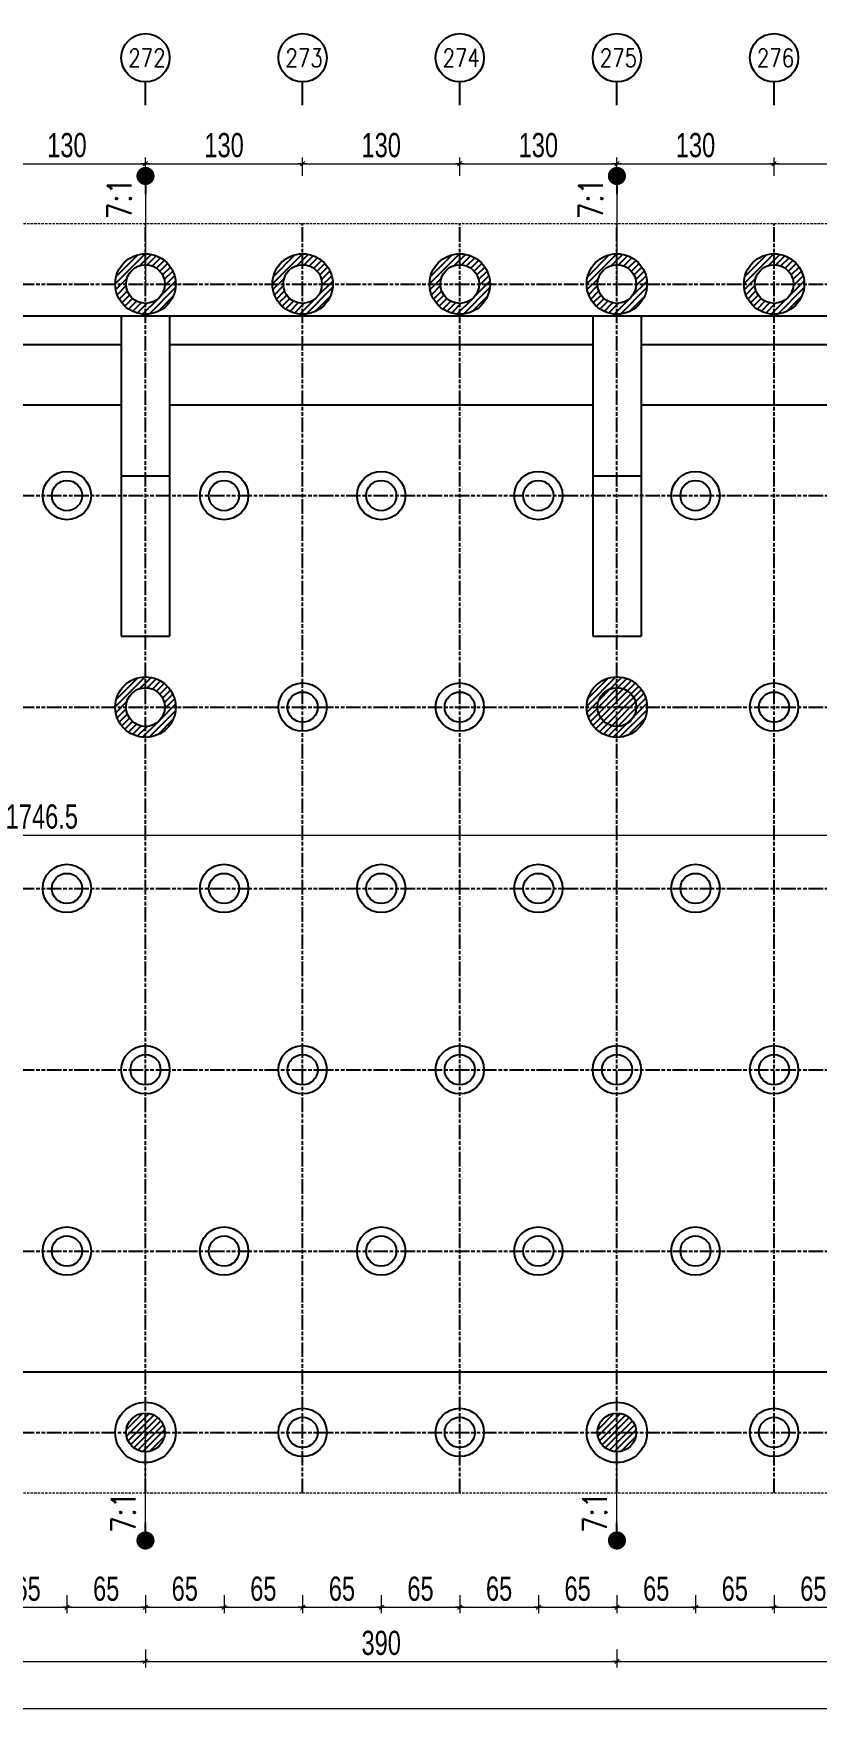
# Model space of a CAD drawing. Header units: inches. Extents: x -1640460 to 2672754, y -1012 to 1209503.
# Drawn here: x 10291 to 10939, y 136 to 1527 of the extents above; entities that cross this region are included whole.
import ezdxf

# ---------------------------------------------------------------- set-up
doc = ezdxf.new("R2010")
doc.units = ezdxf.units.IN
doc.header["$MEASUREMENT"] = 0
doc.linetypes.add('ACAD_ISO09W100', pattern=[45, 24, -3, 6, -3, 6, -3])
doc.linetypes.add('HIDDEN', pattern=[0.375, 0.25, -0.125])
doc.layers.add('DIM', color=177, linetype='Continuous', lineweight=20)
doc.layers.add('THAY1', color=9, linetype='Continuous', lineweight=20)
for name, color, linetype in [('Kich thuoc', 4, 'Continuous'), ('Text', 2, 'Continuous'), ('Tim', 8, 'ACAD_ISO09W100')]:
    doc.layers.add(name, color=color, linetype=linetype)
doc.styles.add('KICH_THUOC', font='vnsimli.shx', dxfattribs={"width": 0.8})
doc.styles.add('TXTDIM', font='VNARIAL.TTF', dxfattribs={"width": 0.7})
doc.dimstyles.new('DIM10', dxfattribs={"dimscale": 10, "dimtxt": 2, "dimasz": 0.3, "dimexe": 0.5, "dimexo": 0.5, "dimgap": 0.5, "dimtad": 1, "dimdec": 0, "dimzin": 12, "dimdsep": 46, "dimtxsty": 'TXTDIM', "dimblk": 'SLASH', "dimcen": 1.5, "dimclrd": 1, "dimclre": 256, "dimclrt": 2, "dimadec": 0, "dimazin": 0, "dimtfac": 1, "dimtdec": 0, "dimtix": 1, "dimtmove": 0, "dimatfit": 3, "dimldrblk": 'DOT', "dimfxl": 1, "dimfxlon": 1, "dimtolj": 1, "dimtzin": 0, "dimlwd": 9, "dimlwe": 9, "dimarcsym": 1})
pattern_1 = [(45, (9898.125167866481, 0), (-2.651650429449553, 2.651650429449553), [])]

# ---------------------------------------------------------------- blocks, each defined once
blk = doc.blocks.new('SLASH')
at = {"layer": 'DIM', "color": 16}
blk.add_line((-1.2, 0), (1.2, 0), dxfattribs=at)
at = {"layer": 'DIM', "color": 16, "linetype": 'Continuous'}
blk.add_line((-0.6, -0.6), (0.6, 0.6), dxfattribs=at)
blk = doc.blocks.new('*D456')
at = {"layer": 'Defpoints', "color": 0}
for p in [(10253.50110329443, 319.4343528143809), (10318.50110329443, 319.4343528143809), (10318.50110329443, 224.8443050668575)]:
    blk.add_point(p, dxfattribs=at)
at = {"layer": 'Kich thuoc', "lineweight": 9}
for p, q in [((10253.50110329443, 234.8443050668575), (10253.50110329443, 219.8443050668575)), ((10318.50110329443, 234.8443050668575), (10318.50110329443, 219.8443050668575))]:
    blk.add_line(p, q, dxfattribs=at)
at = {"layer": 'Kich thuoc', "color": 1, "lineweight": 9}
blk.add_line((10256.50110329443, 224.8443050668575), (10315.50110329443, 224.8443050668575), dxfattribs=at)
at = {"layer": 'Kich thuoc', "color": 1, "lineweight": 9, "xscale": 3, "yscale": 3, "zscale": 3, "rotation": 180}
blk.add_blockref('SLASH', (10253.50110329443, 224.8443050668575), dxfattribs=at)
at = {"layer": 'Kich thuoc', "color": 1, "lineweight": 9, "xscale": 3, "yscale": 3, "zscale": 3}
blk.add_blockref('SLASH', (10318.50110329443, 224.8443050668575), dxfattribs=at)
at = {"layer": 'Kich thuoc', "color": 2, "insert": (10286.00110329443, 240.0489435388902), "char_height": 20, "attachment_point": 5, "style": 'TXTDIM'}
blk.add_mtext('\\A1;65', dxfattribs=at)
blk = doc.blocks.new('_Dot')
at = {"color": 0, "linetype": 'ByBlock', "lineweight": -2}
blk.add_line((-0.5, 0), (-1, 0), dxfattribs=at)
at = {"color": 0, "linetype": 'ByBlock', "const_width": 0.5}
blk.add_lwpolyline([(-0.25, 0, 1), (0.25, 0, 1)], format="xyb", close=True, dxfattribs=at)
blk = doc.blocks.new('*D457')
at = {"layer": 'Defpoints', "color": 0}
for p in [(10318.50110329443, 319.4343528143809), (10383.50110329443, 319.4343528143809), (10383.50110329443, 224.8443050668575)]:
    blk.add_point(p, dxfattribs=at)
at = {"layer": 'Kich thuoc', "lineweight": 9}
for p, q in [((10318.50110329443, 234.8443050668575), (10318.50110329443, 219.8443050668575)), ((10383.50110329443, 234.8443050668575), (10383.50110329443, 219.8443050668575))]:
    blk.add_line(p, q, dxfattribs=at)
at = {"layer": 'Kich thuoc', "color": 1, "lineweight": 9}
blk.add_line((10321.50110329443, 224.8443050668575), (10380.50110329443, 224.8443050668575), dxfattribs=at)
at = {"layer": 'Kich thuoc', "color": 1, "lineweight": 9, "xscale": 3, "yscale": 3, "zscale": 3, "rotation": 180}
blk.add_blockref('SLASH', (10318.50110329443, 224.8443050668575), dxfattribs=at)
at = {"layer": 'Kich thuoc', "color": 1, "lineweight": 9, "xscale": 3, "yscale": 3, "zscale": 3}
blk.add_blockref('SLASH', (10383.50110329443, 224.8443050668575), dxfattribs=at)
at = {"layer": 'Kich thuoc', "color": 2, "insert": (10351.00110329443, 240.0489435388902), "char_height": 20, "attachment_point": 5, "style": 'TXTDIM'}
blk.add_mtext('\\A1;65', dxfattribs=at)
blk = doc.blocks.new('*D458')
at = {"layer": 'Defpoints', "color": 0}
for p in [(10383.50110329443, 319.4343528143809), (10448.50110329443, 319.4343528143809), (10448.50110329443, 224.8443050668575)]:
    blk.add_point(p, dxfattribs=at)
at = {"layer": 'Kich thuoc', "lineweight": 9}
for p, q in [((10383.50110329443, 234.8443050668575), (10383.50110329443, 219.8443050668575)), ((10448.50110329443, 234.8443050668575), (10448.50110329443, 219.8443050668575))]:
    blk.add_line(p, q, dxfattribs=at)
at = {"layer": 'Kich thuoc', "color": 1, "lineweight": 9}
blk.add_line((10386.50110329443, 224.8443050668575), (10445.50110329443, 224.8443050668575), dxfattribs=at)
at = {"layer": 'Kich thuoc', "color": 1, "lineweight": 9, "xscale": 3, "yscale": 3, "zscale": 3, "rotation": 180}
blk.add_blockref('SLASH', (10383.50110329443, 224.8443050668575), dxfattribs=at)
at = {"layer": 'Kich thuoc', "color": 1, "lineweight": 9, "xscale": 3, "yscale": 3, "zscale": 3}
blk.add_blockref('SLASH', (10448.50110329443, 224.8443050668575), dxfattribs=at)
at = {"layer": 'Kich thuoc', "color": 2, "insert": (10416.00110329443, 240.0489435388902), "char_height": 20, "attachment_point": 5, "style": 'TXTDIM'}
blk.add_mtext('\\A1;65', dxfattribs=at)
blk = doc.blocks.new('*D459')
at = {"layer": 'Defpoints', "color": 0}
for p in [(10448.50110329443, 319.4343528143809), (10513.50110329443, 319.4343528143809), (10513.50110329443, 224.8443050668575)]:
    blk.add_point(p, dxfattribs=at)
at = {"layer": 'Kich thuoc', "lineweight": 9}
for p, q in [((10448.50110329443, 234.8443050668575), (10448.50110329443, 219.8443050668575)), ((10513.50110329443, 234.8443050668575), (10513.50110329443, 219.8443050668575))]:
    blk.add_line(p, q, dxfattribs=at)
at = {"layer": 'Kich thuoc', "color": 1, "lineweight": 9}
blk.add_line((10451.50110329443, 224.8443050668575), (10510.50110329443, 224.8443050668575), dxfattribs=at)
at = {"layer": 'Kich thuoc', "color": 1, "lineweight": 9, "xscale": 3, "yscale": 3, "zscale": 3, "rotation": 180}
blk.add_blockref('SLASH', (10448.50110329443, 224.8443050668575), dxfattribs=at)
at = {"layer": 'Kich thuoc', "color": 1, "lineweight": 9, "xscale": 3, "yscale": 3, "zscale": 3}
blk.add_blockref('SLASH', (10513.50110329443, 224.8443050668575), dxfattribs=at)
at = {"layer": 'Kich thuoc', "color": 2, "insert": (10481.00110329443, 240.0489435388902), "char_height": 20, "attachment_point": 5, "style": 'TXTDIM'}
blk.add_mtext('\\A1;65', dxfattribs=at)
blk = doc.blocks.new('*D460')
at = {"layer": 'Defpoints', "color": 0}
for p in [(10513.50110329443, 319.4343528143809), (10578.50110329443, 319.4343528143809), (10578.50110329443, 224.8443050668575)]:
    blk.add_point(p, dxfattribs=at)
at = {"layer": 'Kich thuoc', "lineweight": 9}
for p, q in [((10513.50110329443, 234.8443050668575), (10513.50110329443, 219.8443050668575)), ((10578.50110329443, 234.8443050668575), (10578.50110329443, 219.8443050668575))]:
    blk.add_line(p, q, dxfattribs=at)
at = {"layer": 'Kich thuoc', "color": 1, "lineweight": 9}
blk.add_line((10516.50110329443, 224.8443050668575), (10575.50110329443, 224.8443050668575), dxfattribs=at)
at = {"layer": 'Kich thuoc', "color": 1, "lineweight": 9, "xscale": 3, "yscale": 3, "zscale": 3, "rotation": 180}
blk.add_blockref('SLASH', (10513.50110329443, 224.8443050668575), dxfattribs=at)
at = {"layer": 'Kich thuoc', "color": 1, "lineweight": 9, "xscale": 3, "yscale": 3, "zscale": 3}
blk.add_blockref('SLASH', (10578.50110329443, 224.8443050668575), dxfattribs=at)
at = {"layer": 'Kich thuoc', "color": 2, "insert": (10546.00110329443, 240.0489435388902), "char_height": 20, "attachment_point": 5, "style": 'TXTDIM'}
blk.add_mtext('\\A1;65', dxfattribs=at)
blk = doc.blocks.new('*D461')
at = {"layer": 'Defpoints', "color": 0}
for p in [(10578.50110329443, 319.4343528143809), (10643.50110329443, 319.4343528143809), (10643.50110329443, 224.8443050668575)]:
    blk.add_point(p, dxfattribs=at)
at = {"layer": 'Kich thuoc', "lineweight": 9}
for p, q in [((10578.50110329443, 234.8443050668575), (10578.50110329443, 219.8443050668575)), ((10643.50110329443, 234.8443050668575), (10643.50110329443, 219.8443050668575))]:
    blk.add_line(p, q, dxfattribs=at)
at = {"layer": 'Kich thuoc', "color": 1, "lineweight": 9}
blk.add_line((10581.50110329443, 224.8443050668575), (10640.50110329443, 224.8443050668575), dxfattribs=at)
at = {"layer": 'Kich thuoc', "color": 1, "lineweight": 9, "xscale": 3, "yscale": 3, "zscale": 3, "rotation": 180}
blk.add_blockref('SLASH', (10578.50110329443, 224.8443050668575), dxfattribs=at)
at = {"layer": 'Kich thuoc', "color": 1, "lineweight": 9, "xscale": 3, "yscale": 3, "zscale": 3}
blk.add_blockref('SLASH', (10643.50110329443, 224.8443050668575), dxfattribs=at)
at = {"layer": 'Kich thuoc', "color": 2, "insert": (10611.00110329443, 240.0489435388902), "char_height": 20, "attachment_point": 5, "style": 'TXTDIM'}
blk.add_mtext('\\A1;65', dxfattribs=at)
blk = doc.blocks.new('*D462')
at = {"layer": 'Defpoints', "color": 0}
for p in [(10643.50110329443, 319.4343528143809), (10708.50110329443, 319.4343528143809), (10708.50110329443, 224.8443050668575)]:
    blk.add_point(p, dxfattribs=at)
at = {"layer": 'Kich thuoc', "lineweight": 9}
for p, q in [((10643.50110329443, 234.8443050668575), (10643.50110329443, 219.8443050668575)), ((10708.50110329443, 234.8443050668575), (10708.50110329443, 219.8443050668575))]:
    blk.add_line(p, q, dxfattribs=at)
at = {"layer": 'Kich thuoc', "color": 1, "lineweight": 9}
blk.add_line((10646.50110329443, 224.8443050668575), (10705.50110329443, 224.8443050668575), dxfattribs=at)
at = {"layer": 'Kich thuoc', "color": 1, "lineweight": 9, "xscale": 3, "yscale": 3, "zscale": 3, "rotation": 180}
blk.add_blockref('SLASH', (10643.50110329443, 224.8443050668575), dxfattribs=at)
at = {"layer": 'Kich thuoc', "color": 1, "lineweight": 9, "xscale": 3, "yscale": 3, "zscale": 3}
blk.add_blockref('SLASH', (10708.50110329443, 224.8443050668575), dxfattribs=at)
at = {"layer": 'Kich thuoc', "color": 2, "insert": (10676.00110329443, 240.0489435388902), "char_height": 20, "attachment_point": 5, "style": 'TXTDIM'}
blk.add_mtext('\\A1;65', dxfattribs=at)
blk = doc.blocks.new('*D463')
at = {"layer": 'Defpoints', "color": 0}
for p in [(10708.50110329443, 319.4343528143809), (10773.50110329443, 319.4343528143809), (10773.50110329443, 224.8443050668575)]:
    blk.add_point(p, dxfattribs=at)
at = {"layer": 'Kich thuoc', "lineweight": 9}
for p, q in [((10708.50110329443, 234.8443050668575), (10708.50110329443, 219.8443050668575)), ((10773.50110329443, 234.8443050668575), (10773.50110329443, 219.8443050668575))]:
    blk.add_line(p, q, dxfattribs=at)
at = {"layer": 'Kich thuoc', "color": 1, "lineweight": 9}
blk.add_line((10711.50110329443, 224.8443050668575), (10770.50110329443, 224.8443050668575), dxfattribs=at)
at = {"layer": 'Kich thuoc', "color": 1, "lineweight": 9, "xscale": 3, "yscale": 3, "zscale": 3, "rotation": 180}
blk.add_blockref('SLASH', (10708.50110329443, 224.8443050668575), dxfattribs=at)
at = {"layer": 'Kich thuoc', "color": 1, "lineweight": 9, "xscale": 3, "yscale": 3, "zscale": 3}
blk.add_blockref('SLASH', (10773.50110329443, 224.8443050668575), dxfattribs=at)
at = {"layer": 'Kich thuoc', "color": 2, "insert": (10741.00110329443, 240.0489435388902), "char_height": 20, "attachment_point": 5, "style": 'TXTDIM'}
blk.add_mtext('\\A1;65', dxfattribs=at)
blk = doc.blocks.new('*D464')
at = {"layer": 'Defpoints', "color": 0}
for p in [(10773.50110329443, 319.4343528143809), (10838.50110329443, 319.4343528143809), (10838.50110329443, 224.8443050668575)]:
    blk.add_point(p, dxfattribs=at)
at = {"layer": 'Kich thuoc', "lineweight": 9}
for p, q in [((10773.50110329443, 234.8443050668575), (10773.50110329443, 219.8443050668575)), ((10838.50110329443, 234.8443050668575), (10838.50110329443, 219.8443050668575))]:
    blk.add_line(p, q, dxfattribs=at)
at = {"layer": 'Kich thuoc', "color": 1, "lineweight": 9}
blk.add_line((10776.50110329443, 224.8443050668575), (10835.50110329443, 224.8443050668575), dxfattribs=at)
at = {"layer": 'Kich thuoc', "color": 1, "lineweight": 9, "xscale": 3, "yscale": 3, "zscale": 3, "rotation": 180}
blk.add_blockref('SLASH', (10773.50110329443, 224.8443050668575), dxfattribs=at)
at = {"layer": 'Kich thuoc', "color": 1, "lineweight": 9, "xscale": 3, "yscale": 3, "zscale": 3}
blk.add_blockref('SLASH', (10838.50110329443, 224.8443050668575), dxfattribs=at)
at = {"layer": 'Kich thuoc', "color": 2, "insert": (10806.00110329443, 240.0489435388902), "char_height": 20, "attachment_point": 5, "style": 'TXTDIM'}
blk.add_mtext('\\A1;65', dxfattribs=at)
blk = doc.blocks.new('*D465')
at = {"layer": 'Defpoints', "color": 0}
for p in [(10838.50110329443, 319.4343528143809), (10903.50110329443, 319.4343528143809), (10903.50110329443, 224.8443050668575)]:
    blk.add_point(p, dxfattribs=at)
at = {"layer": 'Kich thuoc', "lineweight": 9}
for p, q in [((10838.50110329443, 234.8443050668575), (10838.50110329443, 219.8443050668575)), ((10903.50110329443, 234.8443050668575), (10903.50110329443, 219.8443050668575))]:
    blk.add_line(p, q, dxfattribs=at)
at = {"layer": 'Kich thuoc', "color": 1, "lineweight": 9}
blk.add_line((10841.50110329443, 224.8443050668575), (10900.50110329443, 224.8443050668575), dxfattribs=at)
at = {"layer": 'Kich thuoc', "color": 1, "lineweight": 9, "xscale": 3, "yscale": 3, "zscale": 3, "rotation": 180}
blk.add_blockref('SLASH', (10838.50110329443, 224.8443050668575), dxfattribs=at)
at = {"layer": 'Kich thuoc', "color": 1, "lineweight": 9, "xscale": 3, "yscale": 3, "zscale": 3}
blk.add_blockref('SLASH', (10903.50110329443, 224.8443050668575), dxfattribs=at)
at = {"layer": 'Kich thuoc', "color": 2, "insert": (10871.00110329443, 240.0489435388902), "char_height": 20, "attachment_point": 5, "style": 'TXTDIM'}
blk.add_mtext('\\A1;65', dxfattribs=at)
blk = doc.blocks.new('*D466')
at = {"layer": 'Defpoints', "color": 0}
for p in [(10903.50110329443, 319.4343528143809), (10968.50110329443, 319.4343528143809), (10968.50110329443, 224.8443050668575)]:
    blk.add_point(p, dxfattribs=at)
at = {"layer": 'Kich thuoc', "lineweight": 9}
for p, q in [((10903.50110329443, 234.8443050668575), (10903.50110329443, 219.8443050668575)), ((10968.50110329443, 234.8443050668575), (10968.50110329443, 219.8443050668575))]:
    blk.add_line(p, q, dxfattribs=at)
at = {"layer": 'Kich thuoc', "color": 1, "lineweight": 9}
blk.add_line((10906.50110329443, 224.8443050668575), (10965.50110329443, 224.8443050668575), dxfattribs=at)
at = {"layer": 'Kich thuoc', "color": 1, "lineweight": 9, "xscale": 3, "yscale": 3, "zscale": 3, "rotation": 180}
blk.add_blockref('SLASH', (10903.50110329443, 224.8443050668575), dxfattribs=at)
at = {"layer": 'Kich thuoc', "color": 1, "lineweight": 9, "xscale": 3, "yscale": 3, "zscale": 3}
blk.add_blockref('SLASH', (10968.50110329443, 224.8443050668575), dxfattribs=at)
at = {"layer": 'Kich thuoc', "color": 2, "insert": (10936.00110329443, 240.0489435388902), "char_height": 20, "attachment_point": 5, "style": 'TXTDIM'}
blk.add_mtext('\\A1;65', dxfattribs=at)
blk = doc.blocks.new('*D493')
at = {"layer": 'Defpoints', "color": 0}
for p in [(9993.501103294431, 319.4343528143809), (10383.50110329443, 319.4343528143809), (10383.50110329443, 179.9958331082016)]:
    blk.add_point(p, dxfattribs=at)
at = {"layer": 'Kich thuoc', "lineweight": 9}
for p, q in [((9993.501103294431, 189.9958331082016), (9993.501103294431, 174.9958331082016)), ((10383.50110329443, 189.9958331082016), (10383.50110329443, 174.9958331082016))]:
    blk.add_line(p, q, dxfattribs=at)
at = {"layer": 'Kich thuoc', "color": 1, "lineweight": 9}
blk.add_line((9996.501103294431, 179.9958331082016), (10380.50110329443, 179.9958331082016), dxfattribs=at)
at = {"layer": 'Kich thuoc', "color": 1, "lineweight": 9, "xscale": 3, "yscale": 3, "zscale": 3, "rotation": 180}
blk.add_blockref('SLASH', (9993.501103294431, 179.9958331082016), dxfattribs=at)
at = {"layer": 'Kich thuoc', "color": 1, "lineweight": 9, "xscale": 3, "yscale": 3, "zscale": 3}
blk.add_blockref('SLASH', (10383.50110329443, 179.9958331082016), dxfattribs=at)
at = {"layer": 'Kich thuoc', "color": 2, "insert": (10188.50110329443, 195.2141141450365), "char_height": 20, "attachment_point": 5, "style": 'TXTDIM'}
blk.add_mtext('\\A1;390', dxfattribs=at)
blk = doc.blocks.new('*D494')
at = {"layer": 'Defpoints', "color": 0}
for p in [(10383.50110329443, 319.4343528143809), (10773.50110329443, 319.4343528143809), (10773.50110329443, 179.9958331082016)]:
    blk.add_point(p, dxfattribs=at)
at = {"layer": 'Kich thuoc', "lineweight": 9}
for p, q in [((10383.50110329443, 189.9958331082016), (10383.50110329443, 174.9958331082016)), ((10773.50110329443, 189.9958331082016), (10773.50110329443, 174.9958331082016))]:
    blk.add_line(p, q, dxfattribs=at)
at = {"layer": 'Kich thuoc', "color": 1, "lineweight": 9}
blk.add_line((10386.50110329443, 179.9958331082016), (10770.50110329443, 179.9958331082016), dxfattribs=at)
at = {"layer": 'Kich thuoc', "color": 1, "lineweight": 9, "xscale": 3, "yscale": 3, "zscale": 3, "rotation": 180}
blk.add_blockref('SLASH', (10383.50110329443, 179.9958331082016), dxfattribs=at)
at = {"layer": 'Kich thuoc', "color": 1, "lineweight": 9, "xscale": 3, "yscale": 3, "zscale": 3}
blk.add_blockref('SLASH', (10773.50110329443, 179.9958331082016), dxfattribs=at)
at = {"layer": 'Kich thuoc', "color": 2, "insert": (10578.50110329443, 195.2141141450365), "char_height": 20, "attachment_point": 5, "style": 'TXTDIM'}
blk.add_mtext('\\A1;390', dxfattribs=at)
blk = doc.blocks.new('*D495')
at = {"layer": 'Defpoints', "color": 0}
for p in [(10773.50110329443, 319.4343528143809), (11163.50110329443, 319.4343528143809), (11163.50110329443, 179.9958331082016)]:
    blk.add_point(p, dxfattribs=at)
at = {"layer": 'Kich thuoc', "lineweight": 9}
for p, q in [((10773.50110329443, 189.9958331082016), (10773.50110329443, 174.9958331082016)), ((11163.50110329443, 189.9958331082016), (11163.50110329443, 174.9958331082016))]:
    blk.add_line(p, q, dxfattribs=at)
at = {"layer": 'Kich thuoc', "color": 1, "lineweight": 9}
blk.add_line((10776.50110329443, 179.9958331082016), (11160.50110329443, 179.9958331082016), dxfattribs=at)
at = {"layer": 'Kich thuoc', "color": 1, "lineweight": 9, "xscale": 3, "yscale": 3, "zscale": 3, "rotation": 180}
blk.add_blockref('SLASH', (10773.50110329443, 179.9958331082016), dxfattribs=at)
at = {"layer": 'Kich thuoc', "color": 1, "lineweight": 9, "xscale": 3, "yscale": 3, "zscale": 3}
blk.add_blockref('SLASH', (11163.50110329443, 179.9958331082016), dxfattribs=at)
at = {"layer": 'Kich thuoc', "color": 2, "insert": (10968.50110329443, 195.2141141450365), "char_height": 20, "attachment_point": 5, "style": 'TXTDIM'}
blk.add_mtext('\\A1;390', dxfattribs=at)
blk = doc.blocks.new('*D500')
at = {"layer": 'Defpoints', "color": 0}
for p in [(9424.501103294431, 319.4343528143809), (12512.50110329443, 319.4343528143809), (12512.50110329443, 141.1836289337371)]:
    blk.add_point(p, dxfattribs=at)
at = {"layer": 'Kich thuoc', "lineweight": 9}
for p, q in [((9424.501103294431, 151.1836289337371), (9424.501103294431, 136.1836289337371)), ((12512.50110329443, 151.1836289337371), (12512.50110329443, 136.1836289337371))]:
    blk.add_line(p, q, dxfattribs=at)
at = {"layer": 'Kich thuoc', "color": 1, "lineweight": 9}
blk.add_line((9427.501103294431, 141.1836289337371), (12509.50110329443, 141.1836289337371), dxfattribs=at)
at = {"layer": 'Kich thuoc', "color": 1, "lineweight": 9, "xscale": 3, "yscale": 3, "zscale": 3, "rotation": 180}
blk.add_blockref('SLASH', (9424.501103294431, 141.1836289337371), dxfattribs=at)
at = {"layer": 'Kich thuoc', "color": 1, "lineweight": 9, "xscale": 3, "yscale": 3, "zscale": 3}
blk.add_blockref('SLASH', (12512.50110329443, 141.1836289337371), dxfattribs=at)
at = {"layer": 'Kich thuoc', "color": 2, "insert": (10968.50110329443, 156.401909970572), "char_height": 20, "attachment_point": 5, "style": 'TXTDIM'}
blk.add_mtext('\\A1;3088', dxfattribs=at)
blk = doc.blocks.new('*D513')
at = {"layer": 'Defpoints', "color": 0}
for p in [(10383.50110329443, 1418.99887959694), (10253.50110329443, 1369.434352814381), (10383.50110329443, 1369.434352814381)]:
    blk.add_point(p, dxfattribs=at)
at = {"layer": 'Kich thuoc', "lineweight": 9}
for p, q in [((10253.50110329443, 1408.99887959694), (10253.50110329443, 1423.99887959694)), ((10383.50110329443, 1408.99887959694), (10383.50110329443, 1423.99887959694))]:
    blk.add_line(p, q, dxfattribs=at)
at = {"layer": 'Kich thuoc', "color": 1, "lineweight": 9}
blk.add_line((10256.50110329443, 1418.99887959694), (10380.50110329443, 1418.99887959694), dxfattribs=at)
at = {"layer": 'Kich thuoc', "color": 1, "lineweight": 9, "xscale": 3, "yscale": 3, "zscale": 3, "rotation": 180}
blk.add_blockref('SLASH', (10253.50110329443, 1418.99887959694), dxfattribs=at)
at = {"layer": 'Kich thuoc', "color": 1, "lineweight": 9, "xscale": 3, "yscale": 3, "zscale": 3}
blk.add_blockref('SLASH', (10383.50110329443, 1418.99887959694), dxfattribs=at)
at = {"layer": 'Kich thuoc', "color": 2, "insert": (10318.50110329443, 1434.217160633775), "char_height": 20, "attachment_point": 5, "style": 'TXTDIM'}
blk.add_mtext('\\A1;130', dxfattribs=at)
blk = doc.blocks.new('*D514')
at = {"layer": 'Defpoints', "color": 0}
for p in [(10513.50110329443, 1418.99887959694), (10383.50110329443, 1369.434352814381), (10513.50110329443, 1369.434352814381)]:
    blk.add_point(p, dxfattribs=at)
at = {"layer": 'Kich thuoc', "lineweight": 9}
for p, q in [((10383.50110329443, 1408.99887959694), (10383.50110329443, 1423.99887959694)), ((10513.50110329443, 1408.99887959694), (10513.50110329443, 1423.99887959694))]:
    blk.add_line(p, q, dxfattribs=at)
at = {"layer": 'Kich thuoc', "color": 1, "lineweight": 9}
blk.add_line((10386.50110329443, 1418.99887959694), (10510.50110329443, 1418.99887959694), dxfattribs=at)
at = {"layer": 'Kich thuoc', "color": 1, "lineweight": 9, "xscale": 3, "yscale": 3, "zscale": 3, "rotation": 180}
blk.add_blockref('SLASH', (10383.50110329443, 1418.99887959694), dxfattribs=at)
at = {"layer": 'Kich thuoc', "color": 1, "lineweight": 9, "xscale": 3, "yscale": 3, "zscale": 3}
blk.add_blockref('SLASH', (10513.50110329443, 1418.99887959694), dxfattribs=at)
at = {"layer": 'Kich thuoc', "color": 2, "insert": (10448.50110329443, 1434.217160633775), "char_height": 20, "attachment_point": 5, "style": 'TXTDIM'}
blk.add_mtext('\\A1;130', dxfattribs=at)
blk = doc.blocks.new('*D515')
at = {"layer": 'Defpoints', "color": 0}
for p in [(10643.50110329443, 1418.99887959694), (10643.50110329443, 1383.01085730274), (10513.50110329443, 1369.434352814381)]:
    blk.add_point(p, dxfattribs=at)
at = {"layer": 'Kich thuoc', "lineweight": 9}
for p, q in [((10513.50110329443, 1408.99887959694), (10513.50110329443, 1423.99887959694)), ((10643.50110329443, 1408.99887959694), (10643.50110329443, 1423.99887959694))]:
    blk.add_line(p, q, dxfattribs=at)
at = {"layer": 'Kich thuoc', "color": 1, "lineweight": 9}
blk.add_line((10516.50110329443, 1418.99887959694), (10640.50110329443, 1418.99887959694), dxfattribs=at)
at = {"layer": 'Kich thuoc', "color": 1, "lineweight": 9, "xscale": 3, "yscale": 3, "zscale": 3, "rotation": 180}
blk.add_blockref('SLASH', (10513.50110329443, 1418.99887959694), dxfattribs=at)
at = {"layer": 'Kich thuoc', "color": 1, "lineweight": 9, "xscale": 3, "yscale": 3, "zscale": 3}
blk.add_blockref('SLASH', (10643.50110329443, 1418.99887959694), dxfattribs=at)
at = {"layer": 'Kich thuoc', "color": 2, "insert": (10578.50110329443, 1434.217160633775), "char_height": 20, "attachment_point": 5, "style": 'TXTDIM'}
blk.add_mtext('\\A1;130', dxfattribs=at)
blk = doc.blocks.new('*D516')
at = {"layer": 'Defpoints', "color": 0}
for p in [(10773.50110329443, 1418.99887959694), (10643.50110329443, 1383.01085730274), (10773.50110329443, 1369.434352814381)]:
    blk.add_point(p, dxfattribs=at)
at = {"layer": 'Kich thuoc', "lineweight": 9}
for p, q in [((10643.50110329443, 1408.99887959694), (10643.50110329443, 1423.99887959694)), ((10773.50110329443, 1408.99887959694), (10773.50110329443, 1423.99887959694))]:
    blk.add_line(p, q, dxfattribs=at)
at = {"layer": 'Kich thuoc', "color": 1, "lineweight": 9}
blk.add_line((10646.50110329443, 1418.99887959694), (10770.50110329443, 1418.99887959694), dxfattribs=at)
at = {"layer": 'Kich thuoc', "color": 1, "lineweight": 9, "xscale": 3, "yscale": 3, "zscale": 3, "rotation": 180}
blk.add_blockref('SLASH', (10643.50110329443, 1418.99887959694), dxfattribs=at)
at = {"layer": 'Kich thuoc', "color": 1, "lineweight": 9, "xscale": 3, "yscale": 3, "zscale": 3}
blk.add_blockref('SLASH', (10773.50110329443, 1418.99887959694), dxfattribs=at)
at = {"layer": 'Kich thuoc', "color": 2, "insert": (10708.50110329443, 1434.217160633775), "char_height": 20, "attachment_point": 5, "style": 'TXTDIM'}
blk.add_mtext('\\A1;130', dxfattribs=at)
blk = doc.blocks.new('*D517')
at = {"layer": 'Defpoints', "color": 0}
for p in [(10903.50110329443, 1418.99887959694), (10773.50110329443, 1369.434352814381), (10903.50110329443, 1369.434352814381)]:
    blk.add_point(p, dxfattribs=at)
at = {"layer": 'Kich thuoc', "lineweight": 9}
for p, q in [((10773.50110329443, 1408.99887959694), (10773.50110329443, 1423.99887959694)), ((10903.50110329443, 1408.99887959694), (10903.50110329443, 1423.99887959694))]:
    blk.add_line(p, q, dxfattribs=at)
at = {"layer": 'Kich thuoc', "color": 1, "lineweight": 9}
blk.add_line((10776.50110329443, 1418.99887959694), (10900.50110329443, 1418.99887959694), dxfattribs=at)
at = {"layer": 'Kich thuoc', "color": 1, "lineweight": 9, "xscale": 3, "yscale": 3, "zscale": 3, "rotation": 180}
blk.add_blockref('SLASH', (10773.50110329443, 1418.99887959694), dxfattribs=at)
at = {"layer": 'Kich thuoc', "color": 1, "lineweight": 9, "xscale": 3, "yscale": 3, "zscale": 3}
blk.add_blockref('SLASH', (10903.50110329443, 1418.99887959694), dxfattribs=at)
at = {"layer": 'Kich thuoc', "color": 2, "insert": (10838.50110329443, 1434.217160633775), "char_height": 20, "attachment_point": 5, "style": 'TXTDIM'}
blk.add_mtext('\\A1;130', dxfattribs=at)
blk = doc.blocks.new('*D518')
at = {"layer": 'Defpoints', "color": 0}
for p in [(11033.50110329443, 1418.99887959694), (10903.50110329443, 1369.434352814381), (11033.50110329443, 1369.434352814381)]:
    blk.add_point(p, dxfattribs=at)
at = {"layer": 'Kich thuoc', "lineweight": 9}
for p, q in [((10903.50110329443, 1408.99887959694), (10903.50110329443, 1423.99887959694)), ((11033.50110329443, 1408.99887959694), (11033.50110329443, 1423.99887959694))]:
    blk.add_line(p, q, dxfattribs=at)
at = {"layer": 'Kich thuoc', "color": 1, "lineweight": 9}
blk.add_line((10906.50110329443, 1418.99887959694), (11030.50110329443, 1418.99887959694), dxfattribs=at)
at = {"layer": 'Kich thuoc', "color": 1, "lineweight": 9, "xscale": 3, "yscale": 3, "zscale": 3, "rotation": 180}
blk.add_blockref('SLASH', (10903.50110329443, 1418.99887959694), dxfattribs=at)
at = {"layer": 'Kich thuoc', "color": 1, "lineweight": 9, "xscale": 3, "yscale": 3, "zscale": 3}
blk.add_blockref('SLASH', (11033.50110329443, 1418.99887959694), dxfattribs=at)
at = {"layer": 'Kich thuoc', "color": 2, "insert": (10968.50110329443, 1434.217160633775), "char_height": 20, "attachment_point": 5, "style": 'TXTDIM'}
blk.add_mtext('\\A1;130', dxfattribs=at)
blk = doc.blocks.new('*D542')
at = {"layer": 'Defpoints', "color": 0}
for p in [(9424.501103294431, 864.3105846289691), (11171.00110329443, 864.3105846289673), (11171.00110329443, 863.5964593839017)]:
    blk.add_point(p, dxfattribs=at)
at = {"layer": 'Kich thuoc', "lineweight": 9}
for p, q in [((9424.501103294431, 863.5964593839017), (9424.501103294431, 858.5964593839017)), ((11171.00110329443, 863.5964593839017), (11171.00110329443, 858.5964593839017))]:
    blk.add_line(p, q, dxfattribs=at)
at = {"layer": 'Kich thuoc', "color": 1, "lineweight": 9}
blk.add_line((9427.501103294431, 863.5964593839017), (11168.00110329443, 863.5964593839017), dxfattribs=at)
at = {"layer": 'Kich thuoc', "color": 1, "lineweight": 9, "xscale": 3, "yscale": 3, "zscale": 3, "rotation": 180}
blk.add_blockref('SLASH', (9424.501103294431, 863.5964593839017), dxfattribs=at)
at = {"layer": 'Kich thuoc', "color": 1, "lineweight": 9, "xscale": 3, "yscale": 3, "zscale": 3}
blk.add_blockref('SLASH', (11171.00110329443, 863.5964593839017), dxfattribs=at)
at = {"layer": 'Kich thuoc', "color": 2, "insert": (10297.75110329443, 878.8079191383355), "char_height": 20, "attachment_point": 5, "style": 'TXTDIM'}
blk.add_mtext('\\A1;1746.5', dxfattribs=at)

msp = doc.modelspace()

# ---------------------------------------------------------------- hatches: boundary and pattern name
h = msp.add_hatch()
h.set_pattern_fill('ANSI31', color=256, scale=30, style=0)
h.set_pattern_definition([(45, (9638.125167866481, 0), (-2.651650429449553, 2.651650429449553), [])])
h.paths.add_polyline_path([(10383.50110329443, 1344.434352814381, 0.4142135623730951), (10358.50110329443, 1319.434352814381), (10367.50110329443, 1319.434352814381, -0.4142135623730951), (10383.50110329443, 1335.434352814381)])
h.paths.add_polyline_path([(10383.50110329443, 1344.434352814381), (10383.50110329443, 1335.434352814381, -0.4142135623730951), (10399.50110329443, 1319.434352814381), (10408.50110329443, 1319.434352814381, 0.4142135623730951)])
h.paths.add_polyline_path([(10408.50110329443, 1319.434352814381), (10399.50110329443, 1319.434352814381, -0.4142135623730951), (10383.50110329443, 1303.434352814381), (10383.50110329443, 1294.434352814381, 0.4142135623730951)])
h.paths.add_polyline_path([(10367.50110329443, 1319.434352814381), (10358.50110329443, 1319.434352814381, 0.4142135623730951), (10383.50110329443, 1294.434352814381), (10383.50110329443, 1303.434352814381, -0.4142135623730951)])
h = msp.add_hatch()
h.set_pattern_fill('ANSI31', color=256, scale=30, style=0)
h.set_pattern_definition([(45, (9768.125167866481, 0), (-2.651650429449553, 2.651650429449553), [])])
h.paths.add_polyline_path([(10513.50110329443, 1344.434352814381, 0.4142135623730951), (10488.50110329443, 1319.434352814381), (10497.50110329443, 1319.434352814381, -0.4142135623730951), (10513.50110329443, 1335.434352814381)])
h.paths.add_polyline_path([(10513.50110329443, 1344.434352814381), (10513.50110329443, 1335.434352814381, -0.4142135623730951), (10529.50110329443, 1319.434352814381), (10538.50110329443, 1319.434352814381, 0.4142135623730951)])
h.paths.add_polyline_path([(10538.50110329443, 1319.434352814381), (10529.50110329443, 1319.434352814381, -0.4142135623730951), (10513.50110329443, 1303.434352814381), (10513.50110329443, 1294.434352814381, 0.4142135623730951)])
h.paths.add_polyline_path([(10497.50110329443, 1319.434352814381), (10488.50110329443, 1319.434352814381, 0.4142135623730951), (10513.50110329443, 1294.434352814381), (10513.50110329443, 1303.434352814381, -0.4142135623730951)])
h = msp.add_hatch()
h.set_pattern_fill('ANSI31', color=256, scale=30, style=0)
h.set_pattern_definition(pattern_1)
h.paths.add_polyline_path([(10643.50110329443, 1344.434352814381, 0.4142135623730951), (10618.50110329443, 1319.434352814381), (10627.50110329443, 1319.434352814381, -0.4142135623730951), (10643.50110329443, 1335.434352814381)])
h.paths.add_polyline_path([(10643.50110329443, 1344.434352814381), (10643.50110329443, 1335.434352814381, -0.4142135623730951), (10659.50110329443, 1319.434352814381), (10668.50110329443, 1319.434352814381, 0.4142135623730951)])
h.paths.add_polyline_path([(10668.50110329443, 1319.434352814381), (10659.50110329443, 1319.434352814381, -0.4142135623730951), (10643.50110329443, 1303.434352814381), (10643.50110329443, 1294.434352814381, 0.4142135623730951)])
h.paths.add_polyline_path([(10627.50110329443, 1319.434352814381), (10618.50110329443, 1319.434352814381, 0.4142135623730951), (10643.50110329443, 1294.434352814381), (10643.50110329443, 1303.434352814381, -0.4142135623730951)])
h = msp.add_hatch()
h.set_pattern_fill('ANSI31', color=256, scale=30, style=0)
h.set_pattern_definition([(45, (10028.12516786648, 0), (-2.651650429449553, 2.651650429449553), [])])
h.paths.add_polyline_path([(10773.50110329443, 1344.434352814381, 0.4142135623730951), (10748.50110329443, 1319.434352814381), (10757.50110329443, 1319.434352814381, -0.4142135623730951), (10773.50110329443, 1335.434352814381)])
h.paths.add_polyline_path([(10773.50110329443, 1344.434352814381), (10773.50110329443, 1335.434352814381, -0.4142135623730951), (10789.50110329443, 1319.434352814381), (10798.50110329443, 1319.434352814381, 0.4142135623730951)])
h.paths.add_polyline_path([(10798.50110329443, 1319.434352814381), (10789.50110329443, 1319.434352814381, -0.4142135623730951), (10773.50110329443, 1303.434352814381), (10773.50110329443, 1294.434352814381, 0.4142135623730951)])
h.paths.add_polyline_path([(10757.50110329443, 1319.434352814381), (10748.50110329443, 1319.434352814381, 0.4142135623730951), (10773.50110329443, 1294.434352814381), (10773.50110329443, 1303.434352814381, -0.4142135623730951)])
h = msp.add_hatch()
h.set_pattern_fill('ANSI31', color=256, scale=30, style=0)
h.set_pattern_definition([(45, (10158.12516786648, 0), (-2.651650429449553, 2.651650429449553), [])])
h.paths.add_polyline_path([(10903.50110329443, 1344.434352814381, 0.4142135623730951), (10878.50110329443, 1319.434352814381), (10887.50110329443, 1319.434352814381, -0.4142135623730951), (10903.50110329443, 1335.434352814381)])
h.paths.add_polyline_path([(10903.50110329443, 1344.434352814381), (10903.50110329443, 1335.434352814381, -0.4142135623730951), (10919.50110329443, 1319.434352814381), (10928.50110329443, 1319.434352814381, 0.4142135623730951)])
h.paths.add_polyline_path([(10928.50110329443, 1319.434352814381), (10919.50110329443, 1319.434352814381, -0.4142135623730951), (10903.50110329443, 1303.434352814381), (10903.50110329443, 1294.434352814381, 0.4142135623730951)])
h.paths.add_polyline_path([(10887.50110329443, 1319.434352814381), (10878.50110329443, 1319.434352814381, 0.4142135623730951), (10903.50110329443, 1294.434352814381), (10903.50110329443, 1303.434352814381, -0.4142135623730951)])
h = msp.add_hatch()
h.set_pattern_fill('ANSI31', color=256, scale=30, style=0)
h.set_pattern_definition([(45, (9638.125167866481, -349.9999999999999), (-2.651650429449553, 2.651650429449553), [])])
h.paths.add_polyline_path([(10383.50110329443, 994.434352814381, 0.4142135623730951), (10358.50110329443, 969.434352814381), (10367.50110329443, 969.434352814381, -0.4142135623730951), (10383.50110329443, 985.434352814381)])
h.paths.add_polyline_path([(10383.50110329443, 994.434352814381), (10383.50110329443, 985.434352814381, -0.4142135623730951), (10399.50110329443, 969.434352814381), (10408.50110329443, 969.434352814381, 0.4142135623730951)])
h.paths.add_polyline_path([(10408.50110329443, 969.434352814381), (10399.50110329443, 969.434352814381, -0.4142135623730951), (10383.50110329443, 953.434352814381), (10383.50110329443, 944.434352814381, 0.4142135623730951)])
h.paths.add_polyline_path([(10367.50110329443, 969.434352814381), (10358.50110329443, 969.434352814381, 0.4142135623730951), (10383.50110329443, 944.434352814381), (10383.50110329443, 953.434352814381, -0.4142135623730951)])
h = msp.add_hatch()
h.set_pattern_fill('ANSI31', color=256, scale=30, style=0)
h.set_pattern_definition([(45, (8728.125167866481, 0), (-2.651650429449553, 2.651650429449553), [])])
h.paths.add_polyline_path([(10773.50110329443, 985.434352814381), (10773.50110329443, 994.434352814381, 0.4142135623730964), (10748.50110329443, 969.4343528143809), (10757.50110329443, 969.4343528143809, -0.4142135623730971)])
h.paths.add_polyline_path([(10757.50110329443, 969.4343528143809), (10748.50110329443, 969.4343528143809, 0.4142135623730937), (10773.50110329443, 944.434352814381), (10773.50110329443, 953.434352814381, -0.4142135623730929)])
h.paths.add_polyline_path([(10798.50110329443, 969.4343528143809), (10789.50110329443, 969.4343528143809, -0.4142135623730929), (10773.50110329443, 953.434352814381), (10773.50110329443, 944.434352814381, 0.4142135623730937)])
h.paths.add_polyline_path([(10773.50110329443, 994.434352814381), (10773.50110329443, 985.434352814381, -0.4142135623730971), (10789.50110329443, 969.4343528143809), (10798.50110329443, 969.4343528143809, 0.4142135623730964)])
h.paths.add_polyline_path([(10773.50110329443, 985.434352814381, 0.4142135623731013), (10757.50110329443, 969.4343528143809), (10773.50110329443, 969.4343528143809)])
h.paths.add_polyline_path([(10773.50110329443, 969.4343528143809), (10757.50110329443, 969.4343528143809, 0.4142135623730929), (10773.50110329443, 953.434352814381)], flags=17)
h.paths.add_polyline_path([(10789.50110329443, 969.4343528143809), (10773.50110329443, 969.4343528143809), (10773.50110329443, 953.434352814381, 0.4142135623730971)])
h.paths.add_polyline_path([(10789.50110329443, 969.4343528143806, 0.4142135623731013), (10773.50110329443, 985.434352814381), (10773.50110329443, 969.4343528143809)])
h = msp.add_hatch()
h.set_pattern_fill('ANSI31', color=256, scale=30, style=0)
h.set_pattern_definition([(45, (9508.125167866481, 0), (-2.651650429449553, 2.651650429449553), [])])
h.paths.add_polyline_path([(10383.50110329443, 385.4343528143809, 0.4142135623730951), (10367.50110329443, 369.4343528143809), (10383.50110329443, 369.4343528143808)])
h.paths.add_polyline_path([(10383.50110329443, 369.4343528143809), (10367.50110329443, 369.4343528143809, 0.4142135623730961), (10383.50110329443, 353.4343528143809)])
h.paths.add_polyline_path([(10383.50110329443, 385.4343528143809), (10383.50110329443, 369.4343528143809), (10399.50110329443, 369.4343528143809, 0.4142135623730951)])
h.paths.add_polyline_path([(10399.50110329443, 369.4343528143809), (10383.50110329443, 369.4343528143808), (10383.50110329443, 353.4343528143809, 0.4142135623730951)])
h = msp.add_hatch()
h.set_pattern_fill('ANSI31', color=256, scale=30, style=0)
h.set_pattern_definition(pattern_1)
h.paths.add_polyline_path([(10773.50110329443, 385.4343528143809, 0.4142135623730951), (10757.50110329443, 369.4343528143809), (10773.50110329443, 369.4343528143808)])
h.paths.add_polyline_path([(10773.50110329443, 369.4343528143809), (10757.50110329443, 369.4343528143809, 0.4142135623730961), (10773.50110329443, 353.4343528143809)])
h.paths.add_polyline_path([(10773.50110329443, 385.4343528143809), (10773.50110329443, 369.4343528143809), (10789.50110329443, 369.4343528143809, 0.4142135623730951)])
h.paths.add_polyline_path([(10789.50110329443, 369.4343528143809), (10773.50110329443, 369.4343528143808), (10773.50110329443, 353.4343528143809, 0.4142135623730951)])

# ---------------------------------------------------------------- linework, layer by layer
for p, q in [((10383.50110329443, 1467.47602132312), (10383.50110329443, 1486.590238005962)), ((10513.50110329443, 1467.47602132312), (10513.50110329443, 1486.590238005962)), ((10643.50110329443, 1467.47602132312), (10643.50110329443, 1486.590238005962)), ((10773.50110329443, 1467.47602132312), (10773.50110329443, 1486.590238005962)), ((10903.50110329443, 1467.47602132312), (10903.50110329443, 1486.590238005962)), ((9424.501103294431, 1293.236780907399), (12512.50110329443, 1293.236780907399)), ((10363.50110329443, 1293.236780907399), (10363.50110329443, 1028.236780907399)), ((10403.50110329443, 1293.236780907399), (10403.50110329443, 1028.236780907399)), ((10753.50110329443, 1293.236780907399), (10753.50110329443, 1028.236780907399)), ((10793.50110329443, 1293.236780907399), (10793.50110329443, 1028.236780907399)), ((10013.50110329443, 1269.434352814381), (10363.50110329443, 1269.434352814381)), ((10403.50110329443, 1269.434352814381), (10753.50110329443, 1269.434352814381)), ((10793.50110329443, 1269.434352814381), (11013.50110329443, 1269.434352814381)), ((10013.50110329443, 1219.531553175668), (10363.50110329443, 1219.531553175668)), ((10403.50110329443, 1219.531553175668), (10753.50110329443, 1219.531553175668)), ((10793.50110329443, 1219.531553175668), (11013.50110329443, 1219.531553175668)), ((10363.50110329443, 1160.736780907399), (10403.50110329443, 1160.736780907399)), ((10753.50110329443, 1160.736780907399), (10793.50110329443, 1160.736780907399)), ((10363.50110329443, 1028.236780907399), (10403.50110329443, 1028.236780907399)), ((10753.50110329443, 1028.236780907399), (10793.50110329443, 1028.236780907399)), ((9424.501103294431, 419.4343528143809), (12512.50110329443, 419.4343528143809))]:
    msp.add_line(p, q)
for centre, radius in [((10383.50110329443, 1506.590238005962), 20), ((10513.50110329443, 1506.590238005962), 20), ((10643.50110329443, 1506.590238005962), 20), ((10773.50110329443, 1506.590238005962), 20), ((10903.50110329443, 1506.590238005962), 20), ((10383.50110329443, 1319.434352814381), 25), ((10383.50110329443, 1319.434352814381), 16), ((10513.50110329443, 1319.434352814381), 25), ((10513.50110329443, 1319.434352814381), 16), ((10643.50110329443, 1319.434352814381), 25), ((10643.50110329443, 1319.434352814381), 16), ((10773.50110329443, 1319.434352814381), 25), ((10773.50110329443, 1319.434352814381), 16), ((10903.50110329443, 1319.434352814381), 25), ((10903.50110329443, 1319.434352814381), 16), ((10318.50110329443, 1144.434352814381), 20), ((10318.50110329443, 1144.434352814381), 12.5), ((10448.50110329443, 1144.434352814381), 20), ((10448.50110329443, 1144.434352814381), 12.5), ((10578.50110329443, 1144.434352814381), 20), ((10578.50110329443, 1144.434352814381), 12.5), ((10708.50110329443, 1144.434352814381), 20), ((10708.50110329443, 1144.434352814381), 12.5), ((10838.50110329443, 1144.434352814381), 20), ((10838.50110329443, 1144.434352814381), 12.5), ((10383.50110329443, 969.434352814381), 25), ((10513.50110329443, 969.434352814381), 20), ((10643.50110329443, 969.434352814381), 20), ((10773.50110329443, 969.434352814381), 25), ((10903.50110329443, 969.434352814381), 20), ((10383.50110329443, 969.434352814381), 16), ((10513.50110329443, 969.434352814381), 12.5), ((10643.50110329443, 969.434352814381), 12.5), ((10773.50110329443, 969.434352814381), 16), ((10903.50110329443, 969.434352814381), 12.5), ((10318.50110329443, 819.4343528143809), 20), ((10448.50110329443, 819.4343528143809), 20), ((10578.50110329443, 819.4343528143809), 20), ((10708.50110329443, 819.4343528143809), 20), ((10838.50110329443, 819.4343528143809), 20), ((10318.50110329443, 819.4343528143809), 12.5), ((10448.50110329443, 819.4343528143809), 12.5), ((10578.50110329443, 819.4343528143809), 12.5), ((10708.50110329443, 819.4343528143809), 12.5), ((10838.50110329443, 819.4343528143809), 12.5), ((10383.50110329443, 669.4343528143809), 20), ((10383.50110329443, 669.4343528143809), 12.5), ((10513.50110329443, 669.4343528143809), 20), ((10513.50110329443, 669.4343528143809), 12.5), ((10643.50110329443, 669.4343528143809), 20), ((10643.50110329443, 669.4343528143809), 12.5), ((10773.50110329443, 669.4343528143809), 20), ((10773.50110329443, 669.4343528143809), 12.5), ((10903.50110329443, 669.4343528143809), 20), ((10903.50110329443, 669.4343528143809), 12.5), ((10318.50110329443, 519.4343528143809), 20), ((10318.50110329443, 519.4343528143809), 12.5), ((10448.50110329443, 519.4343528143809), 20), ((10448.50110329443, 519.4343528143809), 12.5), ((10578.50110329443, 519.4343528143809), 20), ((10578.50110329443, 519.4343528143809), 12.5), ((10708.50110329443, 519.4343528143809), 20), ((10708.50110329443, 519.4343528143809), 12.5), ((10838.50110329443, 519.4343528143809), 20), ((10838.50110329443, 519.4343528143809), 12.5), ((10383.50110329443, 369.4343528143809), 25), ((10513.50110329443, 369.4343528143809), 20), ((10643.50110329443, 369.4343528143809), 20), ((10773.50110329443, 369.4343528143809), 25), ((10903.50110329443, 369.4343528143809), 20), ((10383.50110329443, 369.4343528143809), 16), ((10513.50110329443, 369.4343528143809), 12.5), ((10643.50110329443, 369.4343528143809), 12.5), ((10773.50110329443, 369.4343528143809), 16), ((10903.50110329443, 369.4343528143809), 12.5)]:
    msp.add_circle(centre, radius)
at = {"layer": 'THAY1', "linetype": 'HIDDEN', "ltscale": 8}
for p, q in [((9424.501103294431, 1369.434352814381), (12512.50110329443, 1369.434352814381)), ((9424.501103294431, 319.4343528143809), (12512.50110329443, 319.4343528143809))]:
    msp.add_line(p, q, dxfattribs=at)
at = {"layer": 'Tim', "ltscale": 0.5}
for p, q in [((10383.50110329443, 319.4343528143809), (10383.50110329443, 1369.434352814381)), ((10513.50110329443, 319.4343528143809), (10513.50110329443, 1369.434352814381)), ((10643.50110329443, 319.4343528143809), (10643.50110329443, 1369.434352814381)), ((10773.50110329443, 319.4343528143809), (10773.50110329443, 1369.434352814381)), ((10903.50110329443, 319.4343528143809), (10903.50110329443, 1369.434352814381)), ((9424.501103294431, 1319.434352814381), (12511.07609945652, 1319.434352814381)), ((9424.501103294431, 1144.434352814381), (12512.50110329443, 1144.434352814381)), ((9424.501103294431, 969.4343528143809), (12512.50110329443, 969.4343528143809)), ((9424.501103294431, 819.4343528143809), (12512.50110329443, 819.4343528143809)), ((9424.501103294431, 669.4343528143808), (12512.50110329443, 669.4343528143809)), ((9424.501103294431, 519.4343528143808), (12512.50110329443, 519.4343528143809)), ((9424.501103294431, 369.4343528143809), (12512.50110329443, 369.4343528143809))]:
    msp.add_line(p, q, dxfattribs=at)

# ---------------------------------------------------------------- texts
at = {"char_height": 20, "width": 34.47420684015378, "attachment_point": 1, "rotation": 90, "style": 'KICH_THUOC'}
for insert in [(10351.84133939713, 1372.924136267626), (10741.84133939713, 1372.924136267626), (10355.22660052428, 286.1633554757573), (10745.22660052428, 286.1633554757573)]:
    msp.add_mtext('7:1', dxfattribs=dict(at, insert=insert))
at = {"layer": 'Text', "char_height": 15, "width": 14.37580963410437, "attachment_point": 1, "style": 'KICH_THUOC'}
for s, insert in [('272', (10369.28294656869, 1514.021774985478)), ('273', (10499.28294656869, 1514.021774985478)), ('274', (10629.28294656869, 1514.021774985478)), ('275', (10759.28294656869, 1514.021774985478)), ('276', (10889.28294656869, 1514.021774985478))]:
    msp.add_mtext(s, dxfattribs=dict(at, insert=insert))

# ---------------------------------------------------------------- dimensions: what is measured, and where the dimension line sits
at = {"layer": 'Kich thuoc'}
for base, p1, p2, picture, middle in [((10383.50110329443, 1418.99887959694), (10253.50110329443, 1369.434352814381), (10383.50110329443, 1369.434352814381), '*D513', (10318.50110329443, 1434.217160633775)), ((10513.50110329443, 1418.99887959694), (10383.50110329443, 1369.434352814381), (10513.50110329443, 1369.434352814381), '*D514', (10448.50110329443, 1434.217160633775)), ((10643.50110329443, 1418.99887959694), (10513.50110329443, 1369.434352814381), (10643.50110329443, 1383.01085730274), '*D515', (10578.50110329443, 1434.217160633775)), ((10773.50110329443, 1418.99887959694), (10643.50110329443, 1383.01085730274), (10773.50110329443, 1369.434352814381), '*D516', (10708.50110329443, 1434.217160633775)), ((10903.50110329443, 1418.99887959694), (10773.50110329443, 1369.434352814381), (10903.50110329443, 1369.434352814381), '*D517', (10838.50110329443, 1434.217160633775)), ((11033.50110329443, 1418.99887959694), (10903.50110329443, 1369.434352814381), (11033.50110329443, 1369.434352814381), '*D518', (10968.50110329443, 1434.217160633775)), ((12512.50110329443, 141.1836289337371), (9424.501103294431, 319.4343528143809), (12512.50110329443, 319.4343528143809), '*D500', (10968.50110329443, 156.401909970572)), ((10383.50110329443, 179.9958331082016), (9993.501103294431, 319.4343528143809), (10383.50110329443, 319.4343528143809), '*D493', (10188.50110329443, 195.2141141450365)), ((10318.50110329443, 224.8443050668575), (10253.50110329443, 319.4343528143809), (10318.50110329443, 319.4343528143809), '*D456', (10286.00110329443, 240.0489435388902)), ((10383.50110329443, 224.8443050668575), (10318.50110329443, 319.4343528143809), (10383.50110329443, 319.4343528143809), '*D457', (10351.00110329443, 240.0489435388902)), ((10448.50110329443, 224.8443050668575), (10383.50110329443, 319.4343528143809), (10448.50110329443, 319.4343528143809), '*D458', (10416.00110329443, 240.0489435388902)), ((10773.50110329443, 179.9958331082016), (10383.50110329443, 319.4343528143809), (10773.50110329443, 319.4343528143809), '*D494', (10578.50110329443, 195.2141141450365)), ((10513.50110329443, 224.8443050668575), (10448.50110329443, 319.4343528143809), (10513.50110329443, 319.4343528143809), '*D459', (10481.00110329443, 240.0489435388902)), ((10578.50110329443, 224.8443050668575), (10513.50110329443, 319.4343528143809), (10578.50110329443, 319.4343528143809), '*D460', (10546.00110329443, 240.0489435388902)), ((10643.50110329443, 224.8443050668575), (10578.50110329443, 319.4343528143809), (10643.50110329443, 319.4343528143809), '*D461', (10611.00110329443, 240.0489435388902)), ((10708.50110329443, 224.8443050668575), (10643.50110329443, 319.4343528143809), (10708.50110329443, 319.4343528143809), '*D462', (10676.00110329443, 240.0489435388902)), ((10773.50110329443, 224.8443050668575), (10708.50110329443, 319.4343528143809), (10773.50110329443, 319.4343528143809), '*D463', (10741.00110329443, 240.0489435388902)), ((10838.50110329443, 224.8443050668575), (10773.50110329443, 319.4343528143809), (10838.50110329443, 319.4343528143809), '*D464', (10806.00110329443, 240.0489435388902)), ((11163.50110329443, 179.9958331082016), (10773.50110329443, 319.4343528143809), (11163.50110329443, 319.4343528143809), '*D495', (10968.50110329443, 195.2141141450365)), ((10903.50110329443, 224.8443050668575), (10838.50110329443, 319.4343528143809), (10903.50110329443, 319.4343528143809), '*D465', (10871.00110329443, 240.0489435388902)), ((10968.50110329443, 224.8443050668575), (10903.50110329443, 319.4343528143809), (10968.50110329443, 319.4343528143809), '*D466', (10936.00110329443, 240.0489435388902))]:
    dim = msp.add_linear_dim(base=base, p1=p1, p2=p2, dimstyle='DIM10', override={"dimtmove": 1}, dxfattribs=at)
    dim.commit()
    dim.dimension.update_dxf_attribs({"geometry": picture, "text_midpoint": middle})
dim = msp.add_linear_dim(base=(11171.00110329443, 863.5964593839017), p1=(9424.501103294431, 864.3105846289691), p2=(11171.00110329443, 864.3105846289673), text='1746.5', dimstyle='DIM10', dxfattribs=at)
dim.commit()
dim.dimension.update_dxf_attribs({"geometry": '*D542', "text_midpoint": (10297.75110329443, 878.8079191383355)})

# ---------------------------------------------------------------- leaders
for points in [[(10383.50110329443, 1408.835666535162), (10383.50110329443, 1319.434352814381)], [(10773.50110329443, 1408.835666535162), (10773.50110329443, 1319.434352814381)], [(10383.50110329443, 280.0330390935997), (10383.50110329443, 369.4343528143809)], [(10773.50110329443, 280.0330390935997), (10773.50110329443, 369.4343528143809)]]:
    msp.add_leader(points, dimstyle='DIM10', override={"dimasz": 1.5, "dimgap": 0.5, "dimtad": 0})

doc.saveas('drawing.dxf')
